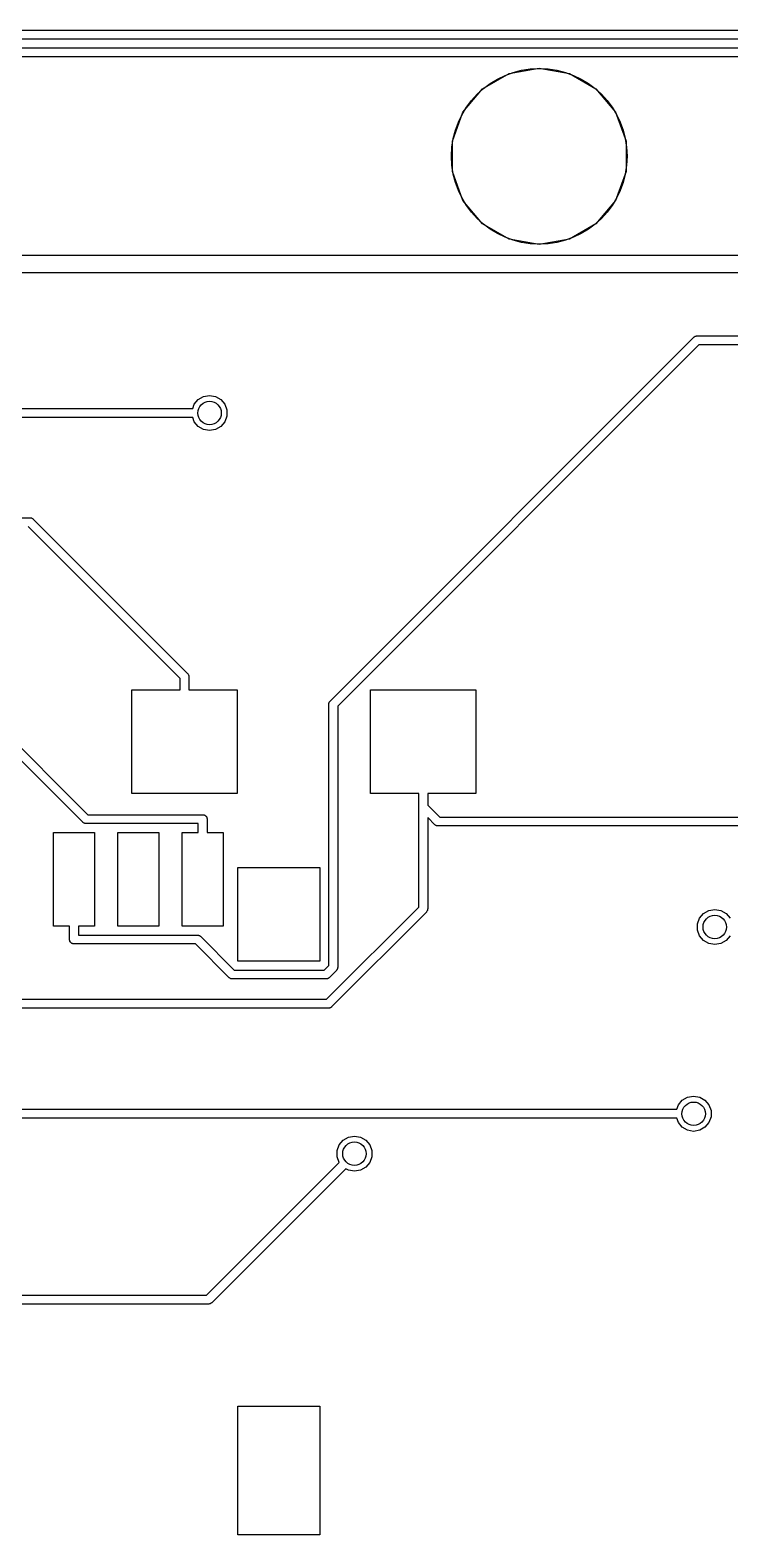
# Model space of a CAD drawing. Extents: x 0 to 100, y -163 to 0.
# Drawn here: x 66.3 to 78.26, y -161.05 to -135.34 of the extents above; entities that cross this region are included whole.
import ezdxf

# ---------------------------------------------------------------- set-up
doc = ezdxf.new("R2010")
doc.units = 0
doc.header["$MEASUREMENT"] = 0
doc.layers.add('BLACK', color=7, linetype='CONTINUOUS')

msp = doc.modelspace()

# ---------------------------------------------------------------- linework, layer by layer
at = {"layer": 'Black'}
for p, q in [((64.3084, -135.344), (85.1189, -135.344)), ((85.0873, -135.497), (64.34, -135.497)), ((65.4159, -135.649), (81.6476, -135.649)), ((81.616, -135.802), (65.4475, -135.802)), ((74.0321, -136.347), (74.485, -136.085)), ((74.485, -136.085), (75, -135.994)), ((75, -135.994), (75.515, -136.085)), ((75.515, -136.085), (75.9679, -136.347)), ((73.696, -136.747), (74.0321, -136.347)), ((75.9679, -136.347), (76.304, -136.747)), ((73.5171, -137.239), (73.696, -136.747)), ((76.304, -136.747), (76.4829, -137.239)), ((73.5171, -137.761), (73.5171, -137.239)), ((76.4829, -137.239), (76.4829, -137.761)), ((73.696, -138.253), (73.5171, -137.761)), ((76.4829, -137.761), (76.304, -138.253)), ((74.0321, -138.653), (73.696, -138.253)), ((76.304, -138.253), (75.9679, -138.653)), ((74.485, -138.915), (74.0321, -138.653)), ((75.9679, -138.653), (75.515, -138.915)), ((75, -139.006), (74.485, -138.915)), ((75.515, -138.915), (75, -139.006)), ((63.7147, -139.188), (83.5004, -139.188)), ((83.5625, -139.488), (63.5769, -139.488)), ((71.425, -146.805), (77.6402, -140.59)), ((77.6402, -140.59), (77.643, -140.588)), ((77.643, -140.588), (77.6451, -140.586)), ((77.6451, -140.586), (77.6537, -140.581)), ((77.6537, -140.581), (77.6619, -140.575)), ((77.6619, -140.575), (77.6651, -140.574)), ((77.6651, -140.574), (77.668, -140.572)), ((77.668, -140.572), (77.6778, -140.571)), ((77.6778, -140.571), (77.6875, -140.568)), ((77.6875, -140.568), (77.6908, -140.568)), ((77.6908, -140.568), (77.6941, -140.568)), ((77.6941, -140.568), (83.0099, -140.568)), ((77.7257, -140.72), (71.5551, -146.891)), ((83.0415, -140.72), (77.7257, -140.72)), ((69.1728, -141.654), (69.2634, -141.602)), ((69.2634, -141.602), (69.3664, -141.584)), ((69.3664, -141.584), (69.4694, -141.602)), ((69.4694, -141.602), (69.56, -141.654)), ((60.8767, -141.809), (69.0785, -141.809)), ((69.0785, -141.809), (69.1056, -141.734)), ((69.1056, -141.734), (69.1728, -141.654)), ((69.56, -141.654), (69.6272, -141.734)), ((69.6272, -141.734), (69.663, -141.833)), ((69.663, -141.833), (69.663, -141.937)), ((69.0785, -141.961), (60.7946, -141.961)), ((69.1056, -142.035), (69.0785, -141.961)), ((69.1728, -142.115), (69.1056, -142.035)), ((69.2634, -142.168), (69.1728, -142.115)), ((69.56, -142.115), (69.4694, -142.168)), ((69.6272, -142.035), (69.56, -142.115)), ((69.663, -141.937), (69.6272, -142.035)), ((69.3664, -142.186), (69.2634, -142.168)), ((69.4694, -142.168), (69.3664, -142.186)), ((58.5522, -143.674), (66.3002, -143.674)), ((66.3002, -143.674), (66.3035, -143.674)), ((66.3035, -143.674), (66.3068, -143.674)), ((66.3068, -143.674), (66.3165, -143.677)), ((66.3165, -143.677), (66.3263, -143.678)), ((66.3263, -143.678), (66.3292, -143.68)), ((66.3292, -143.68), (66.3324, -143.681)), ((66.3324, -143.681), (66.3406, -143.687)), ((66.3406, -143.687), (66.3492, -143.692)), ((68.8612, -146.419), (66.2686, -143.826)), ((66.3492, -143.692), (66.3513, -143.694)), ((66.3513, -143.694), (66.3541, -143.696)), ((66.3541, -143.696), (68.9913, -146.333)), ((68.8612, -146.616), (68.8612, -146.419)), ((68.9913, -146.333), (68.9932, -146.336)), ((68.9932, -146.336), (68.9958, -146.338)), ((68.9958, -146.338), (69.0007, -146.347)), ((69.0007, -146.347), (69.0065, -146.355)), ((69.0065, -146.355), (69.0073, -146.358)), ((69.0073, -146.358), (69.009, -146.361)), ((69.009, -146.361), (69.0107, -146.371)), ((69.0107, -146.371), (69.0133, -146.381)), ((69.0133, -146.381), (69.013, -146.384)), ((69.013, -146.384), (69.0136, -146.387)), ((69.0136, -146.387), (69.0136, -146.616)), ((65.2022, -146.663), (67.2858, -148.746)), ((68.0382, -148.384), (68.0382, -146.616)), ((68.0382, -146.616), (68.8612, -146.616)), ((69.0136, -146.616), (69.8365, -146.616)), ((69.8365, -146.616), (69.8365, -148.384)), ((72.1175, -148.384), (72.1175, -146.616)), ((72.1175, -146.616), (73.9158, -146.616)), ((73.9158, -146.616), (73.9158, -148.384)), ((67.2003, -148.876), (65.1167, -146.793)), ((71.4027, -146.859), (71.4033, -146.856)), ((71.4027, -151.325), (71.4027, -146.859)), ((71.403, -146.853), (71.4056, -146.843)), ((71.4033, -146.856), (71.403, -146.853)), ((71.4056, -146.843), (71.4073, -146.833)), ((71.4073, -146.833), (71.409, -146.83)), ((71.409, -146.83), (71.4098, -146.827)), ((71.4098, -146.827), (71.4156, -146.819)), ((71.4156, -146.819), (71.4205, -146.81)), ((71.4205, -146.81), (71.4231, -146.808)), ((71.4231, -146.808), (71.425, -146.805)), ((71.5551, -146.891), (71.5551, -151.356)), ((69.8365, -148.384), (68.0382, -148.384)), ((72.9404, -148.384), (72.1175, -148.384)), ((72.9404, -148.613), (72.9404, -148.384)), ((73.9158, -148.384), (73.0928, -148.384)), ((73.0928, -148.384), (73.0928, -148.581)), ((67.2858, -148.746), (69.2496, -148.746)), ((69.2496, -148.746), (69.2562, -148.747)), ((69.2562, -148.747), (69.2628, -148.747)), ((69.2628, -148.747), (69.2691, -148.75)), ((69.2691, -148.75), (69.2757, -148.751)), ((69.2757, -148.751), (69.2814, -148.754)), ((69.2814, -148.754), (69.2877, -148.756)), ((69.2877, -148.756), (69.2928, -148.761)), ((69.2928, -148.761), (69.2986, -148.764)), ((69.2986, -148.764), (69.3029, -148.769)), ((69.3029, -148.769), (69.308, -148.773)), ((69.308, -148.773), (69.3113, -148.779)), ((69.3113, -148.779), (69.3156, -148.784)), ((69.3156, -148.784), (69.3179, -148.79)), ((69.3179, -148.79), (69.3212, -148.796)), ((69.3212, -148.796), (69.3224, -148.803)), ((69.3224, -148.803), (69.3246, -148.809)), ((69.3246, -148.809), (69.3246, -148.816)), ((69.3246, -148.816), (69.3258, -148.822)), ((69.3258, -148.822), (69.3258, -149.051)), ((72.9404, -150.325), (72.9404, -148.613)), ((73.0928, -148.581), (73.2982, -148.787)), ((73.2127, -148.917), (73.0928, -148.797)), ((73.0928, -148.797), (73.0928, -150.357)), ((73.2982, -148.787), (93.2134, -148.787)), ((66.7007, -150.649), (66.7007, -149.051)), ((66.7007, -149.051), (67.3992, -149.051)), ((67.2031, -148.878), (67.2003, -148.876)), ((67.2052, -148.881), (67.2031, -148.878)), ((67.2138, -148.886), (67.2052, -148.881)), ((67.222, -148.891), (67.2138, -148.886)), ((67.2252, -148.892), (67.222, -148.891)), ((67.2281, -148.894), (67.2252, -148.892)), ((67.2379, -148.896), (67.2281, -148.894)), ((67.2476, -148.898), (67.2379, -148.896)), ((67.2509, -148.898), (67.2476, -148.898)), ((67.2542, -148.898), (67.2509, -148.898)), ((69.1734, -148.898), (67.2542, -148.898)), ((67.3992, -149.051), (67.3992, -150.649)), ((67.8006, -150.649), (67.8006, -149.051)), ((67.8006, -149.051), (68.499, -149.051)), ((68.499, -149.051), (68.499, -150.649)), ((68.9004, -150.649), (68.9004, -149.051)), ((68.9004, -149.051), (69.1734, -149.051)), ((69.1734, -149.051), (69.1734, -148.898)), ((69.3258, -149.051), (69.5989, -149.051)), ((69.5989, -149.051), (69.5989, -150.649)), ((73.2155, -148.919), (73.2127, -148.917)), ((73.2176, -148.921), (73.2155, -148.919)), ((73.2262, -148.926), (73.2176, -148.921)), ((73.2344, -148.932), (73.2262, -148.926)), ((73.2376, -148.933), (73.2344, -148.932)), ((73.2405, -148.934), (73.2376, -148.933)), ((73.2503, -148.936), (73.2405, -148.934)), ((73.26, -148.939), (73.2503, -148.936)), ((73.2633, -148.938), (73.26, -148.939)), ((73.2666, -148.939), (73.2633, -148.938)), ((93.2896, -148.939), (73.2666, -148.939)), ((69.8503, -151.248), (69.8503, -149.651)), ((69.8503, -149.651), (71.2499, -149.651)), ((71.2499, -149.651), (71.2499, -151.248)), ((71.3662, -151.899), (72.9404, -150.325)), ((73.0899, -150.373), (73.0882, -150.383)), ((73.0925, -150.364), (73.0899, -150.373)), ((73.0928, -150.357), (73.0922, -150.36)), ((73.0922, -150.36), (73.0925, -150.364)), ((77.8952, -150.382), (77.9982, -150.364)), ((77.9982, -150.364), (78.1012, -150.382)), ((73.0705, -150.411), (71.4517, -152.03)), ((73.0724, -150.408), (73.0705, -150.411)), ((73.075, -150.406), (73.0724, -150.408)), ((73.0799, -150.397), (73.075, -150.406)), ((73.0857, -150.389), (73.0799, -150.397)), ((73.0865, -150.386), (73.0857, -150.389)), ((73.0882, -150.383), (73.0865, -150.386)), ((77.7016, -150.613), (77.7374, -150.515)), ((77.7016, -150.717), (77.7016, -150.613)), ((77.7374, -150.515), (77.8046, -150.435)), ((77.8046, -150.435), (77.8952, -150.382)), ((78.1012, -150.382), (78.1918, -150.435)), ((78.1918, -150.435), (78.259, -150.515)), ((66.9738, -150.649), (66.7007, -150.649)), ((66.9738, -150.878), (66.9738, -150.649)), ((66.975, -150.884), (66.9738, -150.878)), ((66.975, -150.891), (66.975, -150.884)), ((67.3992, -150.649), (67.1262, -150.649)), ((67.1262, -150.649), (67.1262, -150.802)), ((67.1262, -150.802), (69.1562, -150.802)), ((68.499, -150.649), (67.8006, -150.649)), ((69.5989, -150.649), (68.9004, -150.649)), ((69.1562, -150.802), (69.1599, -150.802)), ((69.1599, -150.802), (69.1628, -150.802)), ((69.1628, -150.802), (69.1657, -150.803)), ((69.1657, -150.803), (69.1694, -150.803)), ((69.1694, -150.803), (69.1757, -150.805)), ((69.1757, -150.805), (69.1823, -150.806)), ((69.1823, -150.806), (69.1855, -150.808)), ((69.1855, -150.808), (69.1884, -150.809)), ((69.1884, -150.809), (69.1909, -150.81)), ((69.1909, -150.81), (69.1943, -150.812)), ((69.1943, -150.812), (69.1994, -150.816)), ((69.1994, -150.816), (69.2052, -150.819)), ((69.2052, -150.819), (69.2075, -150.822)), ((69.2075, -150.822), (69.2101, -150.824)), ((69.2101, -150.824), (69.7872, -151.401)), ((77.7374, -150.816), (77.7016, -150.717)), ((77.8046, -150.896), (77.7374, -150.816)), ((78.259, -150.816), (78.1918, -150.896)), ((66.9772, -150.897), (66.975, -150.891)), ((66.9784, -150.904), (66.9772, -150.897)), ((66.9817, -150.91), (66.9784, -150.904)), ((66.984, -150.916), (66.9817, -150.91)), ((66.9883, -150.921), (66.984, -150.916)), ((66.9916, -150.927), (66.9883, -150.921)), ((66.9967, -150.931), (66.9916, -150.927)), ((67.001, -150.936), (66.9967, -150.931)), ((67.0068, -150.939), (67.001, -150.936)), ((67.0119, -150.944), (67.0068, -150.939)), ((67.0182, -150.946), (67.0119, -150.944)), ((67.0239, -150.949), (67.0182, -150.946)), ((67.0305, -150.95), (67.0239, -150.949)), ((67.0368, -150.953), (67.0305, -150.95)), ((67.0434, -150.953), (67.0368, -150.953)), ((67.05, -150.954), (67.0434, -150.953)), ((69.1245, -150.954), (67.05, -150.954)), ((69.7017, -151.531), (69.1245, -150.954)), ((77.8952, -150.948), (77.8046, -150.896)), ((77.9982, -150.966), (77.8952, -150.948)), ((78.1012, -150.948), (77.9982, -150.966)), ((78.1918, -150.896), (78.1012, -150.948)), ((69.7872, -151.401), (71.3262, -151.401)), ((71.2499, -151.248), (69.8503, -151.248)), ((71.3262, -151.401), (71.4027, -151.325)), ((71.5422, -151.396), (71.5373, -151.405)), ((71.548, -151.388), (71.5422, -151.396)), ((71.5488, -151.385), (71.548, -151.388)), ((71.5505, -151.382), (71.5488, -151.385)), ((71.5522, -151.372), (71.5505, -151.382)), ((71.5548, -151.363), (71.5522, -151.372)), ((71.5551, -151.356), (71.5545, -151.359)), ((71.5545, -151.359), (71.5548, -151.363)), ((69.7045, -151.533), (69.7017, -151.531)), ((69.7066, -151.536), (69.7045, -151.533)), ((69.7152, -151.541), (69.7066, -151.536)), ((69.7234, -151.546), (69.7152, -151.541)), ((69.7266, -151.547), (69.7234, -151.546)), ((69.7295, -151.549), (69.7266, -151.547)), ((69.7393, -151.551), (69.7295, -151.549)), ((69.749, -151.553), (69.7393, -151.551)), ((69.7523, -151.553), (69.749, -151.553)), ((69.7556, -151.553), (69.7523, -151.553)), ((71.3578, -151.553), (69.7556, -151.553)), ((71.3611, -151.553), (71.3578, -151.553)), ((71.3644, -151.553), (71.3611, -151.553)), ((71.3741, -151.551), (71.3644, -151.553)), ((71.3839, -151.549), (71.3741, -151.551)), ((71.3868, -151.547), (71.3839, -151.549)), ((71.39, -151.546), (71.3868, -151.547)), ((71.3982, -151.541), (71.39, -151.546)), ((71.4068, -151.536), (71.3982, -151.541)), ((71.4089, -151.533), (71.4068, -151.536)), ((71.4117, -151.531), (71.4089, -151.533)), ((71.5328, -151.41), (71.4117, -151.531)), ((71.5347, -151.407), (71.5328, -151.41)), ((71.5373, -151.405), (71.5347, -151.407)), ((44.2137, -151.899), (71.3662, -151.899)), ((71.3978, -152.052), (44.1821, -152.052)), ((71.4011, -152.051), (71.3978, -152.052)), ((71.4044, -152.052), (71.4011, -152.051)), ((71.4141, -152.049), (71.4044, -152.052)), ((71.4239, -152.047), (71.4141, -152.049)), ((71.4268, -152.046), (71.4239, -152.047)), ((71.43, -152.045), (71.4268, -152.046)), ((71.4382, -152.039), (71.43, -152.045)), ((71.4468, -152.034), (71.4382, -152.039)), ((71.4489, -152.032), (71.4468, -152.034)), ((71.4517, -152.03), (71.4489, -152.032)), ((77.3494, -153.778), (77.3765, -153.704)), ((77.3765, -153.704), (77.4437, -153.624)), ((77.4437, -153.624), (77.5343, -153.572)), ((77.5343, -153.572), (77.6373, -153.553)), ((77.6373, -153.553), (77.7403, -153.572)), ((77.7403, -153.572), (77.8309, -153.624)), ((77.8309, -153.624), (77.8981, -153.704)), ((77.8981, -153.704), (77.9339, -153.802)), ((56.0164, -153.778), (77.3494, -153.778)), ((77.3494, -153.931), (56.048, -153.931)), ((77.3765, -154.005), (77.3494, -153.931)), ((77.9339, -153.907), (77.8981, -154.005)), ((77.9339, -153.802), (77.9339, -153.907)), ((77.4437, -154.085), (77.3765, -154.005)), ((77.5343, -154.137), (77.4437, -154.085)), ((77.6373, -154.156), (77.5343, -154.137)), ((77.7403, -154.137), (77.6373, -154.156)), ((77.8309, -154.085), (77.7403, -154.137)), ((77.8981, -154.005), (77.8309, -154.085)), ((71.5444, -154.485), (71.5802, -154.387)), ((71.5444, -154.589), (71.5444, -154.485)), ((71.5802, -154.387), (71.6474, -154.306)), ((71.6474, -154.306), (71.738, -154.254)), ((71.738, -154.254), (71.841, -154.236)), ((71.841, -154.236), (71.944, -154.254)), ((71.944, -154.254), (72.0346, -154.306)), ((72.0346, -154.306), (72.1018, -154.387)), ((72.1018, -154.387), (72.1376, -154.485)), ((72.1376, -154.485), (72.1376, -154.589)), ((69.3167, -156.954), (71.5813, -154.689)), ((71.5802, -154.688), (71.5444, -154.589)), ((71.5813, -154.689), (71.5802, -154.688)), ((72.1018, -154.688), (72.0346, -154.768)), ((72.1376, -154.589), (72.1018, -154.688)), ((71.6922, -154.794), (69.4022, -157.084)), ((71.738, -154.82), (71.6922, -154.794)), ((71.841, -154.838), (71.738, -154.82)), ((71.944, -154.82), (71.841, -154.838)), ((72.0346, -154.768), (71.944, -154.82)), ((45.7011, -156.954), (69.3167, -156.954)), ((69.3483, -157.106), (45.7011, -157.106)), ((69.3516, -157.105), (69.3483, -157.106)), ((69.3549, -157.106), (69.3516, -157.105)), ((69.3646, -157.103), (69.3549, -157.106)), ((69.3744, -157.101), (69.3646, -157.103)), ((69.3773, -157.1), (69.3744, -157.101)), ((69.3805, -157.099), (69.3773, -157.1)), ((69.3887, -157.093), (69.3805, -157.099)), ((69.3973, -157.088), (69.3887, -157.093)), ((69.3994, -157.086), (69.3973, -157.088)), ((69.4022, -157.084), (69.3994, -157.086)), ((69.8503, -161.049), (69.8503, -158.849)), ((69.8503, -158.849), (71.2499, -158.849)), ((71.2499, -158.849), (71.2499, -161.049)), ((71.2499, -161.049), (69.8503, -161.049))]:
    msp.add_line(p, q, dxfattribs=at)
for centre, radius in [((75, -137.5), 1.5), ((69.3664, -141.885), 0.2), ((77.9982, -150.665), 0.2), ((77.6373, -153.855), 0.2), ((71.841, -154.537), 0.2)]:
    msp.add_circle(centre, radius, dxfattribs=at)

doc.saveas('drawing.dxf')
